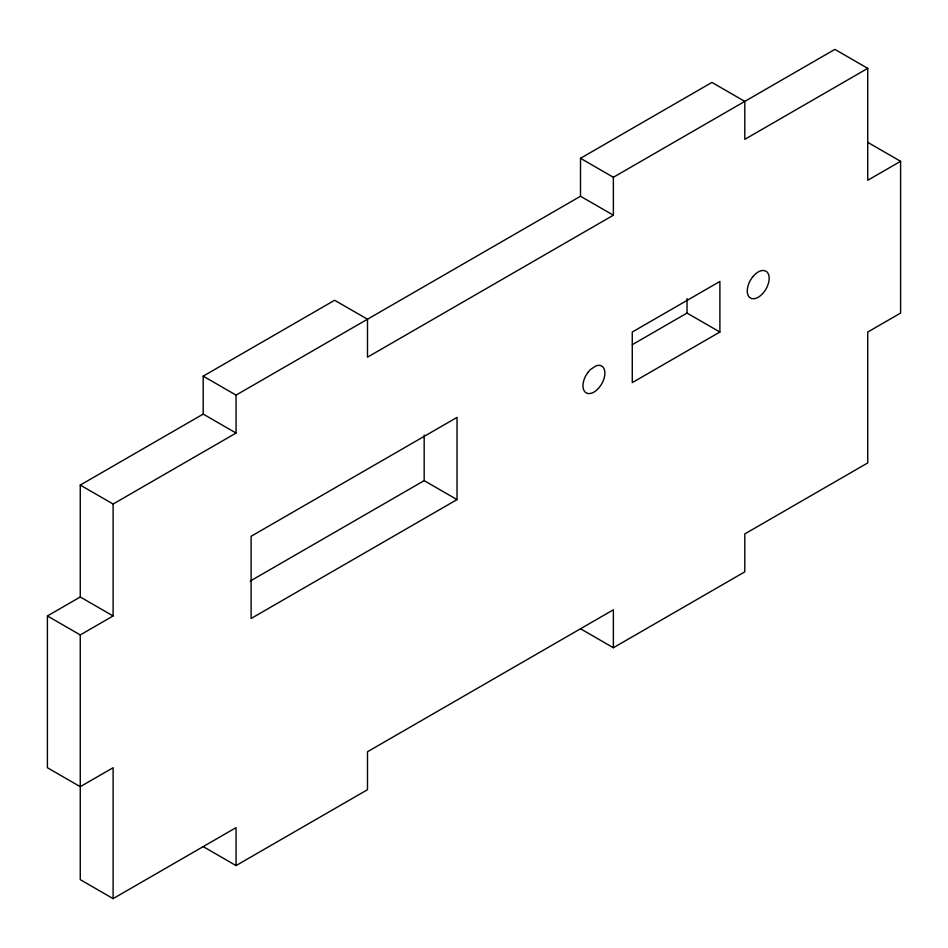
<?xml version="1.0" encoding="UTF-8"?>
<svg xmlns="http://www.w3.org/2000/svg" width="948" height="948" viewBox="0 0 948 948"><rect width="100%" height="100%" fill="white"/><g stroke="black" fill="none" stroke-linecap="round" stroke-linejoin="round"><path stroke-width="1.42" d="M203.204 376.143L334.632 300.267L367.492 319.227L367.492 357.171L613.38 215.208L613.368 177.276L580.508 158.304L580.508 196.248L236.052 395.115L203.204 376.143L203.204 414.086L80.26 485.068L80.26 596.991L47.4 615.963L47.4 767.726L80.26 786.686L113.12 767.726L113.12 898.621L80.26 879.649L80.26 634.923L113.12 615.963L113.12 504.028L236.052 433.058L236.052 395.115M580.508 158.304L711.948 82.417L744.796 101.389L744.808 139.332L867.74 68.351L867.74 180.274L900.6 161.314L900.6 313.077L867.74 332.037L867.74 462.932L744.796 533.914L744.796 571.857L613.368 647.733L580.508 628.773M613.368 177.276L834.88 49.379L867.74 68.351M632.423 344.598L687.027 313.065L719.888 332.037L719.888 281.449L632.269 332.037L632.269 382.625L719.888 332.037M250.236 581.065L424.171 480.636L457.019 499.608L457.019 417.404L251.113 536.284L251.113 618.487L457.019 499.608M113.12 898.621L236.052 827.64L236.052 865.583L203.204 846.611M236.052 865.583L367.492 789.696L367.492 751.752L613.368 609.801L613.368 647.733M867.74 142.342L900.6 161.314M580.508 196.248L613.38 215.208M203.204 414.086L236.052 433.058M80.26 485.068L113.12 504.028M80.26 596.991L113.12 615.963M47.4 615.963L80.26 634.923M687.027 298.62L687.027 313.065M424.171 435.132L424.171 480.636M587.796 372.528L585.651 375.953A15.488 8.947 -60 0 0 588.305 393.562A15.488 8.947 -60 0 0 604.16 378.074A15.488 8.947 -60 0 0 596.008 365.845L590.355 369.578L587.796 372.528M752.736 276.828L750.472 280.146A15.488 8.947 -60 0 0 750.472 298.028A15.488 8.947 -60 0 0 765.96 289.081A15.488 8.947 -60 0 0 765.96 271.199L763.697 270.5A15.488 8.947 -60 0 0 752.736 276.828"/></g></svg>
